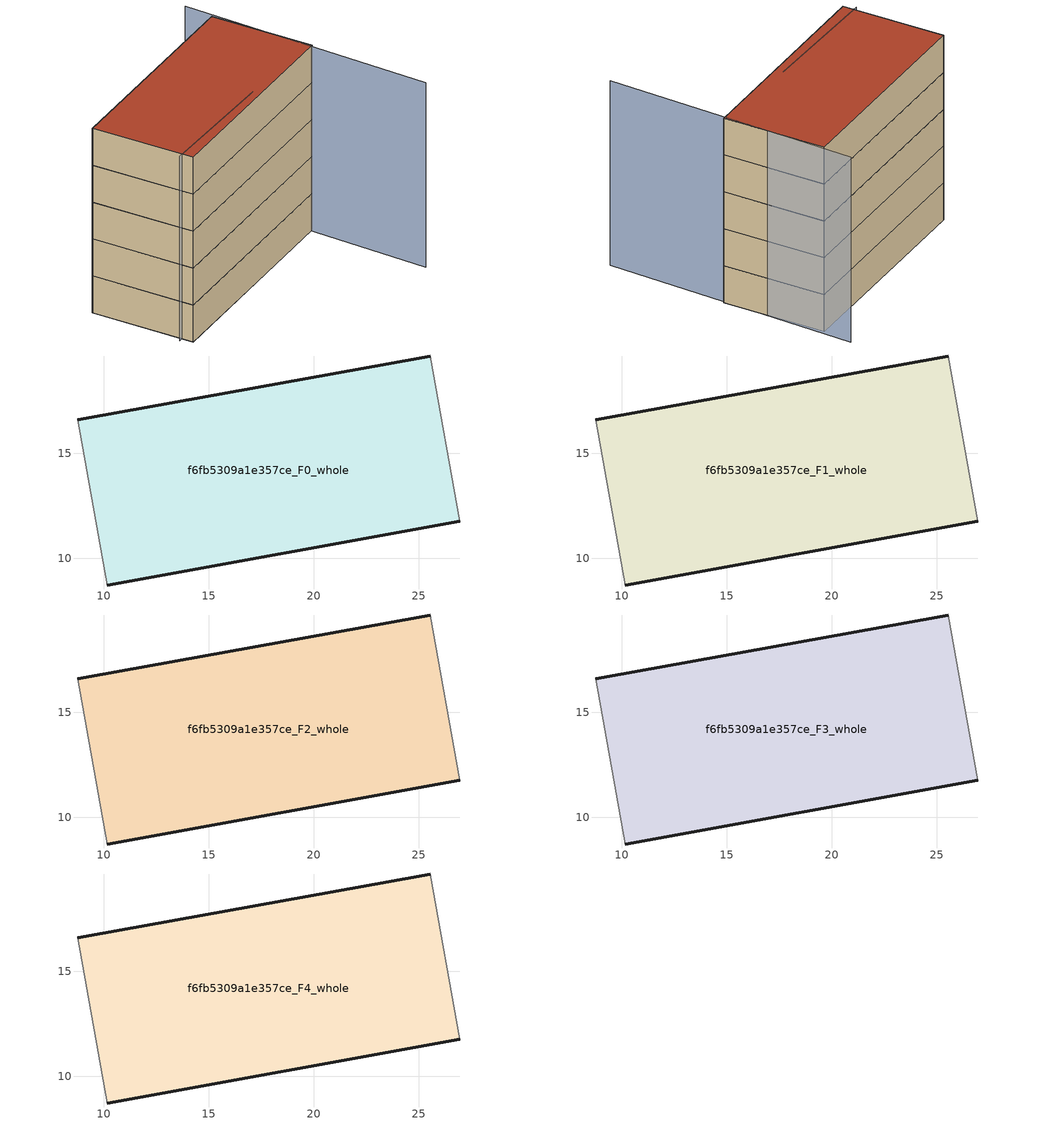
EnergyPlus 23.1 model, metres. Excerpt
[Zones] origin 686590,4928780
f6fb5309a1e357ce_F0_whole
 floor ground (EU_floor_Construction): 26.96,11.76 25.54,19.62 8.76,16.59 10.18,8.72 z0
 wall outside (EU_wall_Construction): 8.76,16.59 25.54,19.62 / 26.96,11.76 10.18,8.72 z0:3
 wall adiabatic (EU_wall_Construction): 25.54,19.62 26.96,11.76 / 10.18,8.72 8.76,16.59 z0:3
f6fb5309a1e357ce_F1_whole
 floor to f6fb5309a1e357ce_F0_whole (EU_floor_Construction): 26.96,11.76 25.53,19.62 8.75,16.59 10.17,8.72 z3
 wall outside (EU_wall_Construction): 8.76,16.59 25.54,19.62 / 26.96,11.76 10.18,8.72 z3:6
 wall adiabatic (EU_wall_Construction): 25.54,19.62 26.96,11.76 / 10.18,8.72 8.76,16.59 z3:6
f6fb5309a1e357ce_F2_whole
 floor to f6fb5309a1e357ce_F1_whole (EU_floor_Construction): 26.96,11.76 25.53,19.62 8.75,16.59 10.17,8.72 z6
 wall outside (EU_wall_Construction): 8.76,16.59 25.54,19.62 / 26.96,11.76 10.18,8.72 z6:9
 wall adiabatic (EU_wall_Construction): 25.54,19.62 26.96,11.76 / 10.18,8.72 8.76,16.59 z6:9
f6fb5309a1e357ce_F3_whole
 floor to f6fb5309a1e357ce_F2_whole (EU_floor_Construction): 26.96,11.76 25.53,19.62 8.75,16.59 10.17,8.72 z9
 wall outside (EU_wall_Construction): 8.76,16.59 25.54,19.62 / 26.96,11.76 10.18,8.72 z9:12
 wall adiabatic (EU_wall_Construction): 25.54,19.62 26.96,11.76 / 10.18,8.72 8.76,16.59 z9:12
f6fb5309a1e357ce_F4_whole
 floor to f6fb5309a1e357ce_F3_whole (EU_floor_Construction): 26.96,11.76 25.53,19.62 8.75,16.59 10.17,8.72 z12
 wall outside (EU_wall_Construction): 8.76,16.59 25.54,19.62 / 26.96,11.76 10.18,8.72 z12:15
 wall adiabatic (EU_wall_Construction): 25.54,19.62 26.96,11.76 / 10.18,8.72 8.76,16.59 z12:15
 roof outside (EU_roof_Construction): 25.54,19.62 26.96,11.76 10.18,8.72 8.76,16.59 z15
shading: 9.72,9.55 19.58,11.06 / 28.08,2.53 25.42,21.91 z0:15
[Building]
EU S2 Campaign: North Axis=0; Terrain=City; Solar Distribution=FullExterior
[Site:Location]
Bologna: Latitude=44.5; Longitude=11.25; Time Zone=1; Elevation=37
[SizingPeriod:WeatherFileDays]
AnnualSizingPeriod: Begin Month=1; Begin Day of Month=1; End Month=12; End Day of Month=31; Day of Week for Start Day=Monday; Use Weather File Daylight Saving Period=No; Use Weather File Rain and Snow Indicators=No
[MATERIAL]
EU_InternalMass_Material: Roughness=MediumRough; Thickness=0.1; Conductivity=1; Density=1800; Specific Heat=900; Thermal Absorptance=0.9; Solar Absorptance=0.7; Visible Absorptance=0.7
[MATERIAL:NOMASS] Roughness=MediumRough; Thermal Absorptance=0.9; Solar Absorptance=0.7; Visible Absorptance=0.7
Name | Thermal Resistance
EU_wall_NoMass | 0.905828
EU_roof_NoMass | 0.37593
EU_floor_NoMass | 0.67114
[CONSTRUCTION]
EU_wall_Construction: EU_wall_NoMass
EU_roof_Construction: EU_roof_NoMass
EU_floor_Construction: EU_floor_NoMass
EU_InternalMass_Construction: EU_InternalMass_Material
[ZONE] Type=1; Multiplier=1; Ceiling Height=autocalculate; Volume=408.935; Floor Area=autocalculate; Part of Total Floor Area=Yes
f6fb5309a1e357ce_F0_whole; f6fb5309a1e357ce_F1_whole; f6fb5309a1e357ce_F2_whole; f6fb5309a1e357ce_F3_whole; f6fb5309a1e357ce_F4_whole
[INTERNALMASS] Construction=EU_InternalMass_Construction; Surface Area=136.312
Name | Zone or ZoneList
f6fb5309a1e357ce_F0_whole_EU_InternalMass | f6fb5309a1e357ce_F0_whole
f6fb5309a1e357ce_F1_whole_EU_InternalMass | f6fb5309a1e357ce_F1_whole
f6fb5309a1e357ce_F2_whole_EU_InternalMass | f6fb5309a1e357ce_F2_whole
f6fb5309a1e357ce_F3_whole_EU_InternalMass | f6fb5309a1e357ce_F3_whole
f6fb5309a1e357ce_F4_whole_EU_InternalMass | f6fb5309a1e357ce_F4_whole
[OTHEREQUIPMENT] Fuel Type=Electricity; Design Level Calculation Method=Watts/Area; Power per Zone Floor Area=1; Fraction Latent=0; Fraction Radiant=0; Fraction Lost=0; Carbon Dioxide Generation Rate=0; EndUse Subcategory=EU_Step8_InternalGains
Name | Zone or ZoneList or Space or SpaceList | Schedule
EU_Step8_InternalGain_f6fb5309a1e357ce_F0_whole_f000 | f6fb5309a1e357ce_F0_whole | EU_Step8_GainSchedule_f6fb5309a1e357ce_F0_whole_f000
EU_Step8_InternalGain_f6fb5309a1e357ce_F1_whole_f000 | f6fb5309a1e357ce_F1_whole | EU_Step8_GainSchedule_f6fb5309a1e357ce_F1_whole_f000
EU_Step8_InternalGain_f6fb5309a1e357ce_F2_whole_f000 | f6fb5309a1e357ce_F2_whole | EU_Step8_GainSchedule_f6fb5309a1e357ce_F2_whole_f000
EU_Step8_InternalGain_f6fb5309a1e357ce_F3_whole_f000 | f6fb5309a1e357ce_F3_whole | EU_Step8_GainSchedule_f6fb5309a1e357ce_F3_whole_f000
EU_Step8_InternalGain_f6fb5309a1e357ce_F4_whole_f000 | f6fb5309a1e357ce_F4_whole | EU_Step8_GainSchedule_f6fb5309a1e357ce_F4_whole_f000
[ZONEVENTILATION:DESIGNFLOWRATE] Schedule=EU_AlwaysOn; Design Flow Rate Calculation Method=AirChanges/Hour; Air Changes per Hour=0.73129; Ventilation Type=Natural; Fan Pressure Rise=0; Fan Total Efficiency=1; Constant Term Coefficient=1; Temperature Term Coefficient=0; Velocity Term Coefficient=0; Velocity Squared Term Coefficient=0; Minimum Indoor Temperature=-100; Maximum Indoor Temperature=100; Delta Temperature=-100; Minimum Outdoor Temperature=-100; Maximum Outdoor Temperature=100; Maximum Wind Speed=40
Name | Zone or ZoneList or Space or SpaceList
EU_ConstantAir_f6fb5309a1e357ce_F0_whole | f6fb5309a1e357ce_F0_whole
EU_ConstantAir_f6fb5309a1e357ce_F1_whole | f6fb5309a1e357ce_F1_whole
EU_ConstantAir_f6fb5309a1e357ce_F2_whole | f6fb5309a1e357ce_F2_whole
EU_ConstantAir_f6fb5309a1e357ce_F3_whole | f6fb5309a1e357ce_F3_whole
EU_ConstantAir_f6fb5309a1e357ce_F4_whole | f6fb5309a1e357ce_F4_whole
[HVACTEMPLATE:THERMOSTAT] Constant Heating Setpoint=20; Constant Cooling Setpoint=50
EU_HeatOnly_f6fb5309a1e357ce_F0_whole; EU_HeatOnly_f6fb5309a1e357ce_F1_whole; EU_HeatOnly_f6fb5309a1e357ce_F2_whole; EU_HeatOnly_f6fb5309a1e357ce_F3_whole; EU_HeatOnly_f6fb5309a1e357ce_F4_whole
[HVACTEMPLATE:ZONE:IDEALLOADSAIRSYSTEM] System Availability Schedule=EU_AlwaysOn; Maximum Heating Supply Air Temperature=50; Minimum Cooling Supply Air Temperature=13; Maximum Heating Supply Air Humidity Ratio=0.0156; Minimum Cooling Supply Air Humidity Ratio=0.0077; Heating Limit=NoLimit; Cooling Limit=NoLimit; Heating Availability Schedule=EU_AlwaysOn; Cooling Availability Schedule=EU_CoolingOff; Dehumidification Control Type=ConstantSensibleHeatRatio; Cooling Sensible Heat Ratio=0.7; Dehumidification Setpoint=60; Humidification Control Type=None; Humidification Setpoint=30; Outdoor Air Method=None; Outdoor Air Flow Rate per Person=0.00944; Outdoor Air Flow Rate per Zone Floor Area=0; Outdoor Air Flow Rate per Zone=0; Demand Controlled Ventilation Type=None; Outdoor Air Economizer Type=NoEconomizer; Heat Recovery Type=None; Sensible Heat Recovery Effectiveness=0.7; Latent Heat Recovery Effectiveness=0.65
Name | Template Thermostat
f6fb5309a1e357ce_F0_whole | EU_HeatOnly_f6fb5309a1e357ce_F0_whole
f6fb5309a1e357ce_F1_whole | EU_HeatOnly_f6fb5309a1e357ce_F1_whole
f6fb5309a1e357ce_F2_whole | EU_HeatOnly_f6fb5309a1e357ce_F2_whole
f6fb5309a1e357ce_F3_whole | EU_HeatOnly_f6fb5309a1e357ce_F3_whole
f6fb5309a1e357ce_F4_whole | EU_HeatOnly_f6fb5309a1e357ce_F4_whole
[SIZING:ZONE] Zone Cooling Design Supply Air Temperature Input Method=SupplyAirTemperature; Zone Cooling Design Supply Air Temperature=13; Zone Heating Design Supply Air Temperature Input Method=SupplyAirTemperature; Zone Heating Design Supply Air Temperature=50; Zone Cooling Design Supply Air Humidity Ratio=0.008; Zone Heating Design Supply Air Humidity Ratio=0.008; Cooling Design Air Flow Method=DesignDay; Cooling Design Air Flow Rate=0; Cooling Minimum Air Flow per Zone Floor Area=0.000762; Cooling Minimum Air Flow=0; Cooling Minimum Air Flow Fraction=0.2; Heating Design Air Flow Method=DesignDay; Heating Design Air Flow Rate=0; Heating Maximum Air Flow per Zone Floor Area=0.002032; Heating Maximum Air Flow=0.141576; Heating Maximum Air Flow Fraction=0.3; Account for Dedicated Outdoor Air System=No; Dedicated Outdoor Air System Control Strategy=NeutralSupplyAir; Dedicated Outdoor Air Low Setpoint Temperature for Design=autosize; Dedicated Outdoor Air High Setpoint Temperature for Design=autosize; Zone Load Sizing Method=Sensible Load Only No Latent Load; Zone Latent Cooling Design Supply Air Humidity Ratio Input Method=HumidityRatioDifference; Zone Cooling Design Supply Air Humidity Ratio Difference=0.005; Zone Latent Heating Design Supply Air Humidity Ratio Input Method=HumidityRatioDifference; Zone Humidification Design Supply Air Humidity Ratio Difference=0.005
f6fb5309a1e357ce_F0_whole; f6fb5309a1e357ce_F1_whole; f6fb5309a1e357ce_F2_whole; f6fb5309a1e357ce_F3_whole; f6fb5309a1e357ce_F4_whole
[SCHEDULE:CONSTANT]
Name | Hourly Value
EU_AlwaysOn | 1
EU_CoolingOff | 0
[SCHEDULE:FILE] Column Number=1; Rows to Skip at Top=0; Number of Hours of Data=8760; Column Separator=Comma; Interpolate to Timestep=No; Minutes per Item=60; Adjust Schedule for Daylight Savings=Yes
Name | File
EU_Step8_GainSchedule_f6fb5309a1e357ce_F0_whole_f000 | ../../schedules/f6fb5309a1e357ce/f6fb5309a1e357ce_F0_whole_f000_gain.csv
EU_Step8_GainSchedule_f6fb5309a1e357ce_F1_whole_f000 | ../../schedules/f6fb5309a1e357ce/f6fb5309a1e357ce_F1_whole_f000_gain.csv
EU_Step8_GainSchedule_f6fb5309a1e357ce_F2_whole_f000 | ../../schedules/f6fb5309a1e357ce/f6fb5309a1e357ce_F2_whole_f000_gain.csv
EU_Step8_GainSchedule_f6fb5309a1e357ce_F3_whole_f000 | ../../schedules/f6fb5309a1e357ce/f6fb5309a1e357ce_F3_whole_f000_gain.csv
EU_Step8_GainSchedule_f6fb5309a1e357ce_F4_whole_f000 | ../../schedules/f6fb5309a1e357ce/f6fb5309a1e357ce_F4_whole_f000_gain.csv
